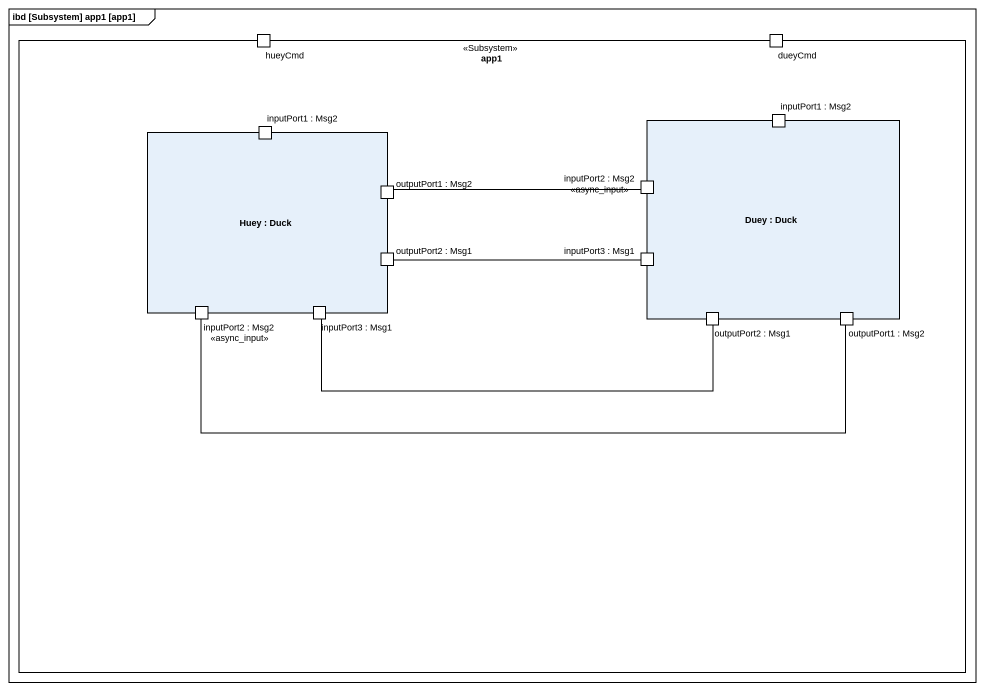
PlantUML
@startuml
mainframe ibd [Subsystem] app1 [app1]
rectangle app1 <<Subsystem>> {
  port hueyCmd
  port dueyCmd
  rectangle "Duey : Duck" as Duey {
    port "inputPort1 : Msg2" as inputPort1_Msg2_2
    port "inputPort2 : Msg2 <<async_input>>" as inputPort2_Msg2_async_input
    port "inputPort3 : Msg1" as inputPort3_Msg1
    port "outputPort2 : Msg1" as outputPort2_Msg1_2
    port "outputPort1 : Msg2" as outputPort1_Msg2_2
  }
  rectangle "Huey : Duck" as Huey {
    port "inputPort1 : Msg2" as inputPort1_Msg2
    port "outputPort1 : Msg2" as outputPort1_Msg2
    port "outputPort2 : Msg1" as outputPort2_Msg1
    port "inputPort2 : Msg2 <<async_input>>" as inputPort2_Msg2_async_input_2
    port "inputPort3 : Msg1" as inputPort3_Msg1_2
  }
}
outputPort1_Msg2 -right- inputPort2_Msg2_async_input
outputPort2_Msg1 -right- inputPort3_Msg1
outputPort2_Msg1_2 -left- inputPort3_Msg1_2
outputPort1_Msg2_2 -left- inputPort2_Msg2_async_input_2
@enduml
